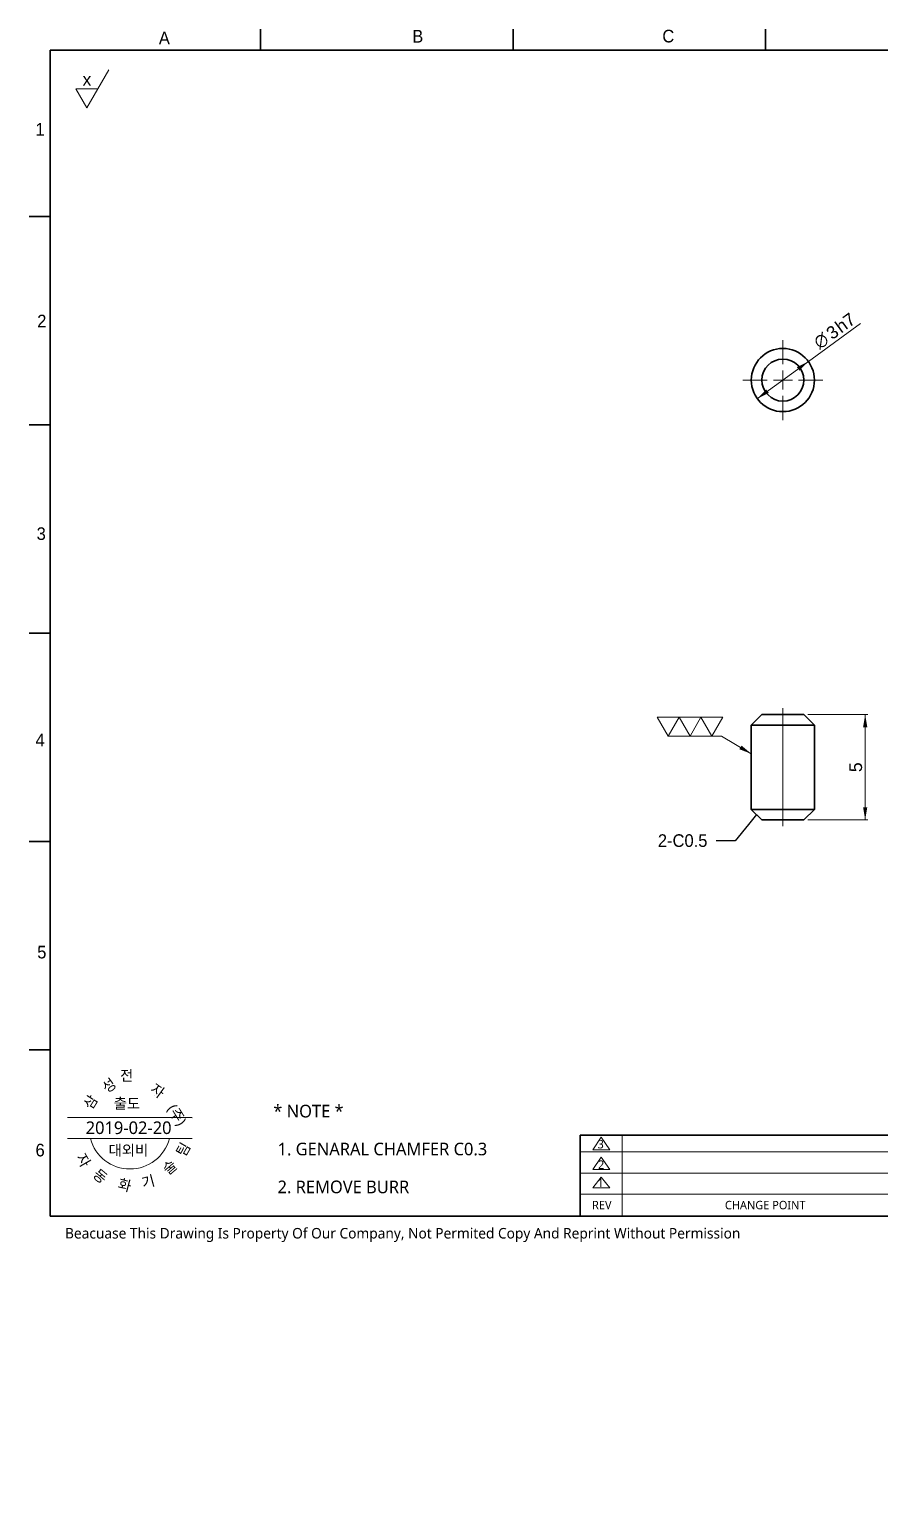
# Model space of a CAD drawing. Header units: millimetres. Extents: x 5 to 413, y -55 to 297.
# Drawn here: x 5 to 207.4, y -54.5 to 292 of the extents above; entities that cross this region are included whole.
import ezdxf
from ezdxf import colors
from ezdxf.entities.mleader import LeaderData, LeaderLine
from ezdxf.enums import TextEntityAlignment as Align
from ezdxf.lldxf.tags import DXFTag
from ezdxf.math import Vec2, Vec3

# ---------------------------------------------------------------- set-up
doc = ezdxf.new("R2010")
doc.units = ezdxf.units.MM
for name, color, linetype in [('1', 7, 'Continuous'), ('Default', 7, 'Continuous'), ('PIN_03_3-5', 7, 'Continuous')]:
    doc.layers.add(name, color=color, linetype=linetype)
doc.styles.add('SEACAD_Arial', font='arial.ttf')
doc.styles.add('SEACAD_Solid_Edge_ANSI1_Symbols', font='semeca1.ttf')
tags = doc.linetypes.add('CENTER', pattern=[50.8, 31.75, -6.35, 6.35, -6.35]).pattern_tags.tags
tags[10:11] = [DXFTag(74, 4), DXFTag(75, 0), DXFTag(340, '0'), DXFTag(46, 0.0), DXFTag(50, 0.0), DXFTag(44, 0.0), DXFTag(45, 0.0)]
tags[8:9] = [DXFTag(74, 4), DXFTag(75, 0), DXFTag(340, '0'), DXFTag(46, 0.0), DXFTag(50, 0.0), DXFTag(44, 0.0), DXFTag(45, 0.0)]
tags[6:7] = [DXFTag(74, 4), DXFTag(75, 0), DXFTag(340, '0'), DXFTag(46, 0.0), DXFTag(50, 0.0), DXFTag(44, 0.0), DXFTag(45, 0.0)]
tags[4:5] = [DXFTag(74, 4), DXFTag(75, 0), DXFTag(340, '0'), DXFTag(46, 0.0), DXFTag(50, 0.0), DXFTag(44, 0.0), DXFTag(45, 0.0)]
doc.dimstyles.new('01_삼성', dxfattribs={"dimtxt": 3, "dimasz": 3, "dimexe": 0.6, "dimexo": 0.9, "dimgap": 0.75, "dimtad": 1, "dimlfac": 0.2, "dimdsep": 46, "dimtxsty": 'SEACAD_Arial', "dimblk1": '_SE_FILLED', "dimblk2": '_SE_FILLED', "dimsah": 1, "dimcen": 1.5, "dimadec": 0, "dimazin": 0, "dimtfac": 0.5, "dimtdec": 3, "dimtmove": 0, "dimatfit": 3, "dimfxl": 1, "dimarcsym": 0})

# ---------------------------------------------------------------- blocks, each defined once
blk = doc.blocks.new('SEANNOT_GROUP')
at = {"layer": 'Default', "color": 7, "linetype": 'Continuous', "lineweight": 9}
for p, q in [((18.7, 273.32), (23.9, 282.32)), ((16.11, 277.82), (18.7, 273.32)), ((21.3, 277.82), (16.11, 277.82))]:
    blk.add_line(p, q, dxfattribs=at)
at = {"layer": 'Default', "color": 7, "linetype": 'Continuous', "lineweight": 5, "style": 'SEACAD_Arial'}
blk.add_text('x', height=3, dxfattribs=at).set_placement((17.68, 281.57), align=Align.TOP_LEFT)
blk = doc.blocks.new('_BLANK')
blk = doc.blocks.new('SEANNOT_GROUP11')
at = {"layer": 'Default', "color": 7, "linetype": 'CENTER', "lineweight": 9}
for p, q in [((184.11, 212.39), (184.11, 218.14)), ((180.36, 208.64), (174.61, 208.64)), ((186.36, 208.64), (181.86, 208.64)), ((184.11, 210.89), (184.11, 206.39)), ((187.86, 208.64), (193.61, 208.64)), ((184.11, 204.89), (184.11, 199.14))]:
    blk.add_line(p, q, dxfattribs=at)
blk = doc.blocks.new('SEANNOT_GROUP12')
at = {"layer": 'Default', "color": 7, "linetype": 'CENTER', "lineweight": 9}
blk.add_line((184.11, 130.66), (184.11, 102.66), dxfattribs=at)
blk = doc.blocks.new('_SE_FILLED')
at = {"color": 0}
blk.add_line((0, 0), (-1, 0), dxfattribs=at)
blk.add_solid([(0, 0), (-1, -0.1665), (-1, 0.1665), (0, 0)], dxfattribs=at)
blk = doc.blocks.new('SEANNOT_GROUP14')
at = {"layer": 'Default', "linetype": 'Continuous', "lineweight": 9}
blk.add_hatch(color=7, dxfattribs=at).paths.add_polyline_path([(173.77, 120.95), (176.61, 119.86), (174.28, 121.81)])
at = {"layer": 'Default', "color": 7, "linetype": 'Continuous', "lineweight": 9}
for p, q in [((156.85, 124.04), (154.26, 128.54)), ((154.26, 128.54), (159.45, 128.54)), ((159.45, 128.54), (156.85, 124.04)), ((162.05, 124.04), (159.45, 128.54)), ((159.45, 128.54), (164.65, 128.54)), ((164.65, 128.54), (162.05, 124.04)), ((164.65, 128.54), (167.25, 124.04)), ((169.85, 128.54), (164.65, 128.54)), ((167.25, 124.04), (169.85, 128.54)), ((169.5, 124.04), (156.85, 124.04))]:
    blk.add_line(p, q, dxfattribs=at)
blk.add_lwpolyline([(169.5, 124.04), (176.61, 119.86)], dxfattribs=at)
blk = doc.blocks.new('SE')
at = {"layer": 'PIN_03_3-5', "color": 7, "linetype": 'Continuous', "lineweight": 35}
for p, q in [((179.11, 129.16), (176.61, 126.66)), ((179.11, 129.16), (189.11, 129.16)), ((191.61, 126.66), (189.11, 129.16)), ((176.61, 126.66), (191.61, 126.66)), ((176.61, 126.66), (176.61, 106.66)), ((191.61, 106.66), (191.61, 126.66)), ((176.61, 106.66), (191.61, 106.66)), ((176.61, 106.66), (179.11, 104.16)), ((179.11, 104.16), (189.11, 104.16)), ((189.11, 104.16), (191.61, 106.66))]:
    blk.add_line(p, q, dxfattribs=at)
blk = doc.blocks.new('SE1')
at = {"layer": 'PIN_03_3-5', "color": 7, "linetype": 'Continuous', "lineweight": 35}
for radius in [7.5, 5]:
    blk.add_circle((184.11, 208.64), radius, dxfattribs=at)
blk = doc.blocks.new('DMBLK1')
at = {"layer": 'Default', "linetype": 'Continuous', "lineweight": 9}
for points in [[(204.17, 126.16), (203.67, 129.16), (203.17, 126.16)], [(204.17, 107.16), (203.17, 107.16), (203.67, 104.16)]]:
    blk.add_hatch(color=7, dxfattribs=at).paths.add_polyline_path(points)
at = {"layer": 'Default', "color": 7, "linetype": 'Continuous', "lineweight": 9}
for p, q in [((190.01, 129.16), (204.27, 129.16)), ((203.67, 104.16), (203.67, 129.16)), ((190.01, 104.16), (204.27, 104.16))]:
    blk.add_line(p, q, dxfattribs=at)
at = {"layer": 'Default', "color": 7, "linetype": 'Continuous', "lineweight": 9, "style": 'SEACAD_Arial'}
blk.add_text('5', height=3, rotation=90, dxfattribs=at).set_placement((199.92, 115.49), align=Align.TOP_LEFT)
blk = doc.blocks.new('DMBLK2')
at = {"layer": 'Default', "linetype": 'Continuous', "lineweight": 9}
for points in [[(187.45, 211.7), (188.04, 210.89), (190.17, 213.06)], [(180.18, 206.4), (178.05, 204.23), (180.77, 205.59)]]:
    blk.add_hatch(color=7, dxfattribs=at).paths.add_polyline_path(points)
at = {"layer": 'Default', "color": 7, "linetype": 'Continuous', "lineweight": 9}
for p, q in [((190.17, 213.06), (202.53, 222.08)), ((178.05, 204.23), (190.17, 213.06))]:
    blk.add_line(p, q, dxfattribs=at)
for s, style, p in [('h7', 'SEACAD_Arial', (196.18, 222.08)), ('O', 'SEACAD_Solid_Edge_ANSI1_Symbols', (191.04, 218.34)), ('3', 'SEACAD_Arial', (194.05, 220.53))]:
    blk.add_text(s, height=3, rotation=36.0973, dxfattribs=dict(at, style=style)).set_placement(p, align=Align.TOP_LEFT)
blk = doc.blocks.new('_DOT')
at = {"color": 0, "linetype": 'ByBlock', "lineweight": -2}
blk.add_line((-0.5, 0), (-1, 0), dxfattribs=at)
at = {"color": 0, "linetype": 'ByBlock', "const_width": 0.5}
blk.add_lwpolyline([(-0.25, 0, 1), (0.25, 0, 1)], format="xyb", close=True, dxfattribs=at)

msp = doc.modelspace()

# ---------------------------------------------------------------- linework, layer by layer
at = {"color": 7, "linetype": 'Continuous', "lineweight": 35}
for p, q in [((10, 287), (10, 10)), ((411, 287), (10, 287)), ((135.948, 29.272), (273.258, 29.272)), ((135.948, 10), (135.948, 29.259)), ((10, 10), (411, 10))]:
    msp.add_line(p, q, dxfattribs=at)
at = {"color": 7, "linetype": 'Continuous', "lineweight": 20}
for p, q in [((140.948, 28.772), (138.948, 25.772)), ((142.948, 25.772), (140.948, 28.772)), ((145.948, 10), (145.948, 29.272)), ((135.948, 25.272), (273.258, 25.272)), ((138.948, 25.772), (142.948, 25.772)), ((140.948, 24.072), (138.948, 21.072)), ((138.948, 21.072), (142.948, 21.072)), ((142.948, 21.072), (140.948, 24.072)), ((273.258, 20.272), (135.948, 20.272)), ((140.948, 19.272), (138.948, 16.772)), ((142.948, 16.772), (140.948, 19.272)), ((135.948, 15.272), (273.258, 15.272)), ((138.948, 16.772), (142.948, 16.772))]:
    msp.add_line(p, q, dxfattribs=at)
at = {"layer": '1', "color": 7, "linetype": 'Continuous', "lineweight": 20}
for p, q in [((14.147, 33.447), (43.728, 33.447)), ((14.147, 28.447), (43.728, 28.447))]:
    msp.add_line(p, q, dxfattribs=at)
msp.add_arc((28.938, 30.947), 9.715, 194.91165, 345.08835, dxfattribs=at)
at = {"layer": 'Default', "color": 7, "linetype": 'Continuous', "lineweight": 35}
for p, q in [((60, 287), (60, 292)), ((120, 287), (120, 292)), ((180, 287), (180, 292)), ((10, 247.5), (5, 247.5)), ((10, 198), (5, 198)), ((10, 148.5), (5, 148.5)), ((10, 99), (5, 99)), ((10, 49.5), (5, 49.5))]:
    msp.add_line(p, q, dxfattribs=at)
at = {"layer": 'Default', "color": 7, "linetype": 'Continuous', "lineweight": 20, "const_width": 0.0002}
msp.add_lwpolyline([(43.938, 30.947, 1), (13.938, 30.947, 1), (43.938, 30.947, 1)], format="xyb", close=True, dxfattribs=at)
for points in [[(38.326, 33.447, 0.7685527), (19.55, 33.447, 0.7685527)], [(19.55, 28.447, 0.7662192), (38.311, 28.392, 0.7662192)]]:
    msp.add_lwpolyline(points, format="xyb", dxfattribs=at)

# ---------------------------------------------------------------- block references
at = {"layer": 'Default'}
for name in ['SEANNOT_GROUP', 'SEANNOT_GROUP11', 'SE1', 'SEANNOT_GROUP14', 'SE', 'SEANNOT_GROUP12']:
    msp.add_blockref(name, (0, 0), dxfattribs=at)

# ---------------------------------------------------------------- texts
at = {"layer": 'Default', "char_height": 3, "attachment_point": 7}
for s, insert, width in [('{\\f굴림|b0||i0||c0|p34;\\C7;\\H3.;\\W1.;A}', (35.818, 288.41), 13.58017), ('{\\f굴림|b0||i0||c0|p34;\\C7;\\H3.;\\W1.;B}', (96.042, 288.811), 13.58017), ('{\\f굴림|b0||i0||c0|p34;\\C7;\\H3.;\\W1.;C}', (155.463, 288.811), 13.58017), ('{\\f굴림|b0||i0||c0|p34;\\C7;\\H3.;\\W1.;1}', (6.509, 266.729), 13.58017), ('{\\f굴림|b0||i0||c0|p34;\\C7;\\H3.;\\W1.;2}', (6.911, 221.172), 2.98719), ('{\\f굴림|b0||i0||c0|p34;\\C7;\\H3.;\\W1.;3}', (6.771, 170.616), 2.79656), ('{\\f굴림|b0||i0||c0|p34;\\C7;\\H3.;\\W1.;4}', (6.509, 121.617), 2.91867), ('{\\f굴림|b0||i0||c0|p34;\\C7;\\H3.;\\W1.;5}', (6.911, 71.203), 2.65687), ('{\\f굴림|b0||i0||c0|p34;\\C7;\\H3.;\\W1.;6}', (6.509, 24.177), 3.19805)]:
    msp.add_mtext(s, dxfattribs=dict(at, insert=insert, width=width))

# ---------------------------------------------------------------- dimensions: what is measured, and where the dimension line sits
at = {"layer": 'Default', "color": 7, "linetype": 'Continuous', "lineweight": 9}
dim = msp.add_diameter_dim_2p(p1=(178.053, 204.226), p2=(190.174, 213.063), text='\\A1;<> h7', dimstyle='01_삼성', override={"dimtmove": 1, "dimtolj": 1}, dxfattribs=at)
dim.commit()
dim.dimension.update_dxf_attribs({"geometry": 'DMBLK2', "text_midpoint": (192.888, 215.043), "dimtype": 163})
dim = msp.add_linear_dim(base=(203.673, 104.163), p1=(189.113, 104.163), p2=(189.113, 129.163), angle=90, text='\\A1;<>', dimstyle='01_삼성', dxfattribs=at)
dim.commit()
dim.dimension.update_dxf_attribs({"geometry": 'DMBLK1', "text_midpoint": (203.673, 116.663), "dimtype": 161})

# ---------------------------------------------------------------- leaders
ml = msp.add_multileader_mtext('Standard', dxfattribs=at)
ml.set_content('{\\pxsm0.7;\\f굴림|b0||i0||c0|p34;\\W1.;2-C0.5\\P}', color=7)
ml.set_leader_properties()
ml.set_arrow_properties(name='_SE_FILLED')
ml.build(insert=Vec2(0, 0))
ml.multileader.update_dxf_attribs({"dogleg_length": 4.5, "arrow_head_size": 3})
ctx = ml.context
ctx.base_point, ctx.char_height, ctx.arrow_head_size, ctx.landing_gap_size = Vec3(152.401, 99.706), 3, 3, 0.45
notes = []
notes.append((ctx, [(0, (1, 1, 0), (172.758, 99.206), (-1, 0), 4.5, [(0, [(177.863, 105.413)], 0, [])])]))
ctx.mtext.insert = Vec3(154.401, 100.742)
ml = msp.add_multileader_mtext('Standard', dxfattribs=at)
ml.set_content('{\\pxsm0.9;\\f맑은 고딕|b0||i0||c0|p34;\\W1.;성\\P}', color=7)
ml.set_leader_properties()
ml.set_arrow_properties(name='_BLANK')
ml.build(insert=Vec2(0, 0))
ml.multileader.update_dxf_attribs({"leader_type": 0, "dogleg_length": 0, "arrow_head_size": 2.5})
ctx = ml.context
ctx.base_point, ctx.char_height, ctx.arrow_head_size, ctx.landing_gap_size = Vec3(21.402, 38.859), 2.5, 2.5, 0.875
ctx.text_align_type = 1
ctx.mtext.insert, ctx.mtext.text_direction, ctx.mtext.rotation, ctx.mtext.alignment = Vec3(23.235, 42.074), Vec3(0.809017, 0.5877853), 0.6283185, 2
ml = msp.add_multileader_mtext('Standard', dxfattribs=at)
ml.set_content('{\\pxsm0.9;\\f맑은 고딕|b0||i0||c0|p34;\\W1.;전\\P}', color=7)
ml.set_leader_properties()
ml.set_arrow_properties(name='_BLANK')
ml.build(insert=Vec2(0, 0))
ml.multileader.update_dxf_attribs({"leader_type": 0, "dogleg_length": 0, "arrow_head_size": 2.5})
ctx = ml.context
ctx.base_point, ctx.char_height, ctx.arrow_head_size, ctx.landing_gap_size = Vec3(24.801, 43.203), 2.5, 2.5, 0.875
ctx.text_align_type = 1
ctx.mtext.insert, ctx.mtext.alignment = Vec3(28.165, 44.697), 2
ml = msp.add_multileader_mtext('Standard', dxfattribs=at)
ml.set_content('{\\pxsm0.9;\\f맑은 고딕|b0||i0||c0|p34;\\W1.;자\\P}', color=7)
ml.set_leader_properties()
ml.set_arrow_properties(name='_BLANK')
ml.build(insert=Vec2(0, 0))
ml.multileader.update_dxf_attribs({"leader_type": 0, "dogleg_length": 0, "arrow_head_size": 2.5})
ctx = ml.context
ctx.base_point, ctx.char_height, ctx.arrow_head_size, ctx.landing_gap_size = Vec3(32.478, 41.653), 2.5, 2.5, 0.875
ctx.text_align_type = 1
ctx.mtext.insert, ctx.mtext.text_direction, ctx.mtext.rotation, ctx.mtext.alignment = Vec3(36.257, 40.82), Vec3(0.809017, -0.5877853), 5.6548668, 2
ml = msp.add_multileader_mtext('Standard', dxfattribs=at)
ml.set_content('{\\pxsm0.9;\\f맑은 고딕|b0||i0||c0|p34;\\W1.;삼\\P}', color=7)
ml.set_leader_properties()
ml.set_arrow_properties(name='_BLANK')
ml.build(insert=Vec2(0, 0))
ml.multileader.update_dxf_attribs({"leader_type": 0, "dogleg_length": 0, "arrow_head_size": 2.5})
ctx = ml.context
ctx.base_point, ctx.char_height, ctx.arrow_head_size, ctx.landing_gap_size = Vec3(17.913, 34.019), 2.5, 2.5, 0.875
ctx.text_align_type = 1
ctx.mtext.insert, ctx.mtext.text_direction, ctx.mtext.rotation, ctx.mtext.alignment = Vec3(18.509, 37.808), Vec3(0.5299193, 0.8480481), 1.012291, 2
ml = msp.add_multileader_mtext('Standard', dxfattribs=at)
ml.set_content('{\\pxsm0.9;\\f맑은 고딕|b0||i0||c0|p34;\\W1.;출도\\P}', color=7)
ml.set_leader_properties()
ml.set_arrow_properties(name='_BLANK')
ml.build(insert=Vec2(0, 0))
ml.multileader.update_dxf_attribs({"leader_type": 0, "dogleg_length": 0, "arrow_head_size": 2.5})
ctx = ml.context
ctx.base_point, ctx.char_height, ctx.arrow_head_size, ctx.landing_gap_size = Vec3(22.979, 36.544), 2.5, 2.5, 0.875
ctx.text_align_type = 1
ctx.mtext.insert, ctx.mtext.alignment = Vec3(28.237, 38.051), 2
ml = msp.add_multileader_mtext('Standard', dxfattribs=at)
ml.set_content('{\\pxsm0.9;\\f맑은 고딕|b0||i0||c0|p34;\\W1.;(주)\\P}', color=7)
ml.set_leader_properties()
ml.set_arrow_properties(name='_BLANK')
ml.build(insert=Vec2(0, 0))
ml.multileader.update_dxf_attribs({"leader_type": 0, "dogleg_length": 0, "arrow_head_size": 2.5})
ctx = ml.context
ctx.base_point, ctx.char_height, ctx.arrow_head_size, ctx.landing_gap_size = Vec3(37.455, 37.784), 2.5, 2.5, 0.875
ctx.text_align_type = 1
ctx.mtext.insert, ctx.mtext.text_direction, ctx.mtext.rotation, ctx.mtext.alignment = Vec3(41.185, 34.736), Vec3(0.5299193, -0.8480481), 5.2708943, 2
ml = msp.add_multileader_mtext('Standard', dxfattribs=at)
ml.set_content('{\\pxsm0.9;\\f맑은 고딕|b0||i0||c0|p34;\\W1.;* NOTE *\\P\\P 1. GENARAL CHAMFER C0.3\\P\\P 2. REMOVE BURR\\P}', color=7)
ml.set_leader_properties()
ml.set_arrow_properties(name='_BLANK')
ml.build(insert=Vec2(0, 0))
ml.multileader.update_dxf_attribs({"leader_type": 0, "dogleg_length": 0, "arrow_head_size": 3})
ctx = ml.context
ctx.base_point, ctx.char_height, ctx.arrow_head_size, ctx.landing_gap_size = Vec3(61.015, 34.948), 3, 3, 1.05
ctx.mtext.insert = Vec3(63.015, 36.473)
ml = msp.add_multileader_mtext('Standard', dxfattribs=at)
ml.set_content('{\\pxsm0.9;\\f맑은 고딕|b0||i0||c0|p34;\\W1.;2019-02-20\\P}', color=7)
ml.set_leader_properties()
ml.set_arrow_properties(name='DOT')
ml.build(insert=Vec2(0, 0))
ml.multileader.update_dxf_attribs({"leader_type": 0, "dogleg_length": 0, "arrow_head_size": 3})
ctx = ml.context
ctx.base_point, ctx.char_height, ctx.arrow_head_size, ctx.landing_gap_size = Vec3(15.916, 31.003), 3, 3, 1.05
ctx.text_align_type = 1
ctx.mtext.insert, ctx.mtext.alignment = Vec3(28.632, 32.528), 2
ml = msp.add_multileader_mtext('Standard', dxfattribs=at)
ml.set_content('{\\pxsm0.9;\\f맑은 고딕|b0||i0||c0|p34;\\W1.;팀\\P}', color=7)
ml.set_leader_properties()
ml.set_arrow_properties(name='_BLANK')
ml.build(insert=Vec2(0, 0))
ml.multileader.update_dxf_attribs({"leader_type": 0, "dogleg_length": 0, "arrow_head_size": 2.5})
ctx = ml.context
ctx.base_point, ctx.char_height, ctx.arrow_head_size, ctx.landing_gap_size = Vec3(40.219, 22.992), 2.5, 2.5, 0.875
ctx.text_align_type = 1
ctx.mtext.insert, ctx.mtext.text_direction, ctx.mtext.rotation, ctx.mtext.alignment = Vec3(40.505, 26.493), Vec3(0.5, 0.8660254), 1.0471976, 2
ml = msp.add_multileader_mtext('Standard', dxfattribs=at)
ml.set_content('{\\pxsm0.9;\\f맑은 고딕|b0||i0||c0|p34;\\W1.;3\\P}', color=7)
ml.set_leader_properties()
ml.set_arrow_properties(name='_BLANK')
ml.build(insert=Vec2(0, 0))
ml.multileader.update_dxf_attribs({"leader_type": 0, "dogleg_length": 0, "arrow_head_size": 2})
ctx = ml.context
ctx.base_point, ctx.char_height, ctx.arrow_head_size, ctx.landing_gap_size = Vec3(138.236, 27.103), 2, 2, 0.7
ctx.text_align_type = 1
ctx.mtext.insert, ctx.mtext.alignment = Vec3(140.811, 28.12), 2
ml = msp.add_multileader_mtext('Standard', dxfattribs=at)
ml.set_content('{\\pxsm0.9;\\f맑은 고딕|b0||i0||c0|p34;\\W1.;자\\P}', color=7)
ml.set_leader_properties()
ml.set_arrow_properties(name='_BLANK')
ml.build(insert=Vec2(0, 0))
ml.multileader.update_dxf_attribs({"leader_type": 0, "dogleg_length": 0, "arrow_head_size": 2.5})
ctx = ml.context
ctx.base_point, ctx.char_height, ctx.arrow_head_size, ctx.landing_gap_size = Vec3(15.877, 26.212), 2.5, 2.5, 0.875
ctx.text_align_type = 1
ctx.mtext.insert, ctx.mtext.text_direction, ctx.mtext.rotation, ctx.mtext.alignment = Vec3(18.991, 23.913), Vec3(0.5, -0.8660254), 5.2359878, 2
ml = msp.add_multileader_mtext('Standard', dxfattribs=at)
ml.set_content('{\\pxsm0.9;\\f맑은 고딕|b0||i0||c0|p34;\\W1.;대외비\\P}', color=7)
ml.set_leader_properties()
ml.set_arrow_properties(name='_BLANK')
ml.build(insert=Vec2(0, 0))
ml.multileader.update_dxf_attribs({"leader_type": 0, "dogleg_length": 0, "arrow_head_size": 2.5})
ctx = ml.context
ctx.base_point, ctx.char_height, ctx.arrow_head_size, ctx.landing_gap_size = Vec3(21.886, 25.396), 2.5, 2.5, 0.875
ctx.text_align_type = 1
ctx.mtext.insert, ctx.mtext.alignment = Vec3(28.593, 26.944), 2
ml = msp.add_multileader_mtext('Standard', dxfattribs=at)
ml.set_content('{\\pxsm0.9;\\f맑은 고딕|b0||i0||c0|p34;\\W1.;동\\P}', color=7)
ml.set_leader_properties()
ml.set_arrow_properties(name='_BLANK')
ml.build(insert=Vec2(0, 0))
ml.multileader.update_dxf_attribs({"leader_type": 0, "dogleg_length": 0, "arrow_head_size": 2.5})
ctx = ml.context
ctx.base_point, ctx.char_height, ctx.arrow_head_size, ctx.landing_gap_size = Vec3(19.032, 21.587), 2.5, 2.5, 0.875
ctx.text_align_type = 1
ctx.mtext.insert, ctx.mtext.text_direction, ctx.mtext.rotation, ctx.mtext.alignment = Vec3(22.713, 20.5), Vec3(0.7660444, -0.6427876), 5.5850536, 2
ml = msp.add_multileader_mtext('Standard', dxfattribs=at)
ml.set_content('{\\pxsm0.9;\\f맑은 고딕|b0||i0||c0|p34;\\W1.;술\\P}', color=7)
ml.set_leader_properties()
ml.set_arrow_properties(name='_BLANK')
ml.build(insert=Vec2(0, 0))
ml.multileader.update_dxf_attribs({"leader_type": 0, "dogleg_length": 0, "arrow_head_size": 2.5})
ctx = ml.context
ctx.base_point, ctx.char_height, ctx.arrow_head_size, ctx.landing_gap_size = Vec3(35.874, 19.184), 2.5, 2.5, 0.875
ctx.text_align_type = 1
ctx.mtext.insert, ctx.mtext.text_direction, ctx.mtext.rotation, ctx.mtext.alignment = Vec3(37.6, 22.601), Vec3(0.7660444, 0.6427876), 0.6981317, 2
ml = msp.add_multileader_mtext('Standard', dxfattribs=at)
ml.set_content('{\\pxsm0.9;\\f맑은 고딕|b0||i0||c0|p34;\\W1.;2\\P}', color=7)
ml.set_leader_properties()
ml.set_arrow_properties(name='_BLANK')
ml.build(insert=Vec2(0, 0))
ml.multileader.update_dxf_attribs({"leader_type": 0, "dogleg_length": 0, "arrow_head_size": 2})
ctx = ml.context
ctx.base_point, ctx.char_height, ctx.arrow_head_size, ctx.landing_gap_size = Vec3(138.328, 22.257), 2, 2, 0.7
ctx.text_align_type = 1
ctx.mtext.insert, ctx.mtext.alignment = Vec3(140.935, 23.257), 2
ml = msp.add_multileader_mtext('Standard', dxfattribs=at)
ml.set_content('{\\pxsm0.9;\\f맑은 고딕|b0||i0||c0|p34;\\W1.;화\\P}', color=7)
ml.set_leader_properties()
ml.set_arrow_properties(name='_BLANK')
ml.build(insert=Vec2(0, 0))
ml.multileader.update_dxf_attribs({"leader_type": 0, "dogleg_length": 0, "arrow_head_size": 2.5})
ctx = ml.context
ctx.base_point, ctx.char_height, ctx.arrow_head_size, ctx.landing_gap_size = Vec3(24.18, 18.055), 2.5, 2.5, 0.875
ctx.text_align_type = 1
ctx.mtext.insert, ctx.mtext.text_direction, ctx.mtext.rotation, ctx.mtext.alignment = Vec3(28.046, 18.621), Vec3(0.9659258, -0.258819), 6.0213859, 2
ml = msp.add_multileader_mtext('Standard', dxfattribs=at)
ml.set_content('{\\pxsm0.9;\\f맑은 고딕|b0||i0||c0|p34;\\W1.;기\\P}', color=7)
ml.set_leader_properties()
ml.set_arrow_properties(name='_BLANK')
ml.build(insert=Vec2(0, 0))
ml.multileader.update_dxf_attribs({"leader_type": 0, "dogleg_length": 0, "arrow_head_size": 2.5})
ctx = ml.context
ctx.base_point, ctx.char_height, ctx.arrow_head_size, ctx.landing_gap_size = Vec3(30.165, 17.094), 2.5, 2.5, 0.875
ctx.text_align_type = 1
ctx.mtext.insert, ctx.mtext.text_direction, ctx.mtext.rotation, ctx.mtext.alignment = Vec3(32.943, 19.44), Vec3(0.9659258, 0.258819), 0.2617994, 2
ml = msp.add_multileader_mtext('Standard', dxfattribs=at)
ml.set_content('{\\pxsm0.9;\\f맑은 고딕|b0||i0||c0|p34;\\W1.;1\\P}', color=7)
ml.set_leader_properties()
ml.set_arrow_properties(name='_BLANK')
ml.build(insert=Vec2(0, 0))
ml.multileader.update_dxf_attribs({"leader_type": 0, "dogleg_length": 0, "arrow_head_size": 2})
ctx = ml.context
ctx.base_point, ctx.char_height, ctx.arrow_head_size, ctx.landing_gap_size = Vec3(138.236, 17.944), 2, 2, 0.7
ctx.text_align_type = 1
ctx.mtext.insert, ctx.mtext.alignment = Vec3(140.803, 18.944), 2
ml = msp.add_multileader_mtext('Standard', dxfattribs=at)
ml.set_content('{\\pxsm0.9;\\f맑은 고딕|b0||i0||c0|p34;\\W1.;REV\\P}', color=7)
ml.set_leader_properties()
ml.set_arrow_properties(name='_BLANK')
ml.build(insert=Vec2(0, 0))
ml.multileader.update_dxf_attribs({"leader_type": 0, "dogleg_length": 0, "arrow_head_size": 2})
ctx = ml.context
ctx.base_point, ctx.char_height, ctx.arrow_head_size, ctx.landing_gap_size = Vec3(136.783, 12.65), 2, 2, 0.7
ctx.text_align_type = 1
ctx.mtext.insert, ctx.mtext.alignment = Vec3(141.087, 13.65), 2
ml = msp.add_multileader_mtext('Standard', dxfattribs=at)
ml.set_content('{\\pxsm0.9;\\f맑은 고딕|b0||i0||c0|p34;\\W1.;CHANGE POINT\\P}', color=7)
ml.set_leader_properties()
ml.set_arrow_properties(name='_BLANK')
ml.build(insert=Vec2(0, 0))
ml.multileader.update_dxf_attribs({"leader_type": 0, "dogleg_length": 0, "arrow_head_size": 2})
ctx = ml.context
ctx.base_point, ctx.char_height, ctx.arrow_head_size, ctx.landing_gap_size = Vec3(167.896, 12.633), 2, 2, 0.7
ctx.text_align_type = 1
ctx.mtext.insert, ctx.mtext.alignment = Vec3(179.91, 13.65), 2
ml = msp.add_multileader_mtext('Standard', dxfattribs=at)
ml.set_content('{\\pxsm0.9;\\f맑은 고딕|b0||i0||c0|p34;\\W1.;Beacuase This Drawing Is Property Of Our Company, Not Permited Copy And Reprint Without Permission\\P}', color=7)
ml.set_leader_properties()
ml.set_arrow_properties(name='_BLANK')
ml.build(insert=Vec2(0, 0))
ml.multileader.update_dxf_attribs({"leader_type": 0, "dogleg_length": 0, "arrow_head_size": 2.5})
ctx = ml.context
ctx.base_point, ctx.char_height, ctx.arrow_head_size, ctx.landing_gap_size = Vec3(8.182, 5.543), 2.5, 2.5, 0.875
ctx.text_align_type = 1
ctx.mtext.insert, ctx.mtext.alignment = Vec3(93.765, 7.213), 2
for ctx, leaders in notes:
    for number, flags, end, landing, length, lines in leaders:
        leader = LeaderData()
        leader.index, (leader.has_last_leader_line, leader.has_dogleg_vector, leader.attachment_direction) = number, flags
        leader.last_leader_point, leader.dogleg_vector, leader.dogleg_length = Vec3(end), Vec3(landing), length
        for number, points, colour, breaks in lines:
            line = LeaderLine()
            line.index, line.vertices, line.color, line.breaks = number, Vec3.list(points), colors.encode_raw_color(colour), breaks
            leader.lines.append(line)
        ctx.leaders.append(leader)

doc.saveas('drawing.dxf')
